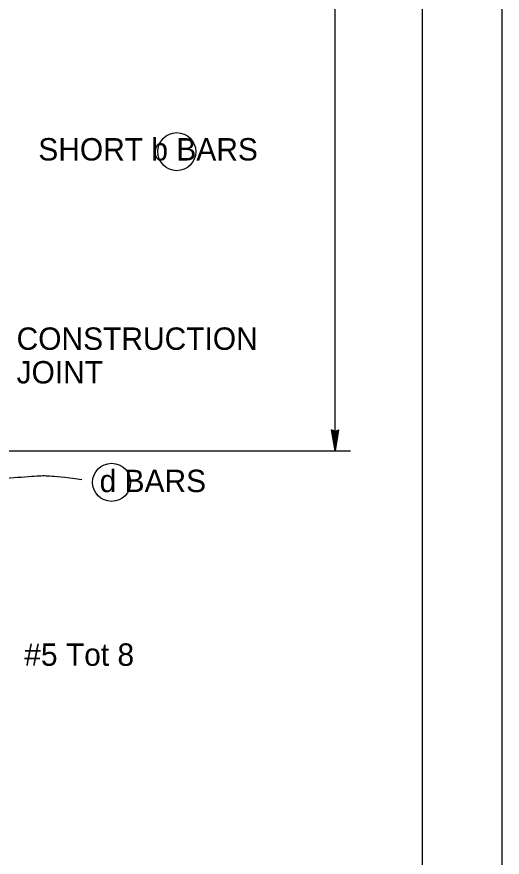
# Model space of a CAD drawing. Extents: x 0 to 2.83, y 0 to 1.83.
# Drawn here: x 2.5804 to 2.8333, y 0.3087 to 0.7465 of the extents above; entities that cross this region are included whole.
import ezdxf

# ---------------------------------------------------------------- set-up
doc = ezdxf.new("R2010")
doc.units = 0
for name, color, linetype in [('10 Sheet Format', 7, 'Continuous'), ('210 Border', 7, 'Continuous'), ('212 Leaders and Dim Lines', 7, 'Continuous'), ('214 Text and Titles', 7, 'Continuous')]:
    doc.layers.add(name, color=color, linetype=linetype)

msp = doc.modelspace()

# ---------------------------------------------------------------- linework, layer by layer
at = {"layer": '10 Sheet Format'}
msp.add_lwpolyline([(0, 0), (2.83333, 0), (2.83333, 1.83333), (0, 1.83333)], close=True, dxfattribs=at)
at = {"layer": '210 Border'}
msp.add_line((2.79167, 1.79167), (2.79167, 0.04167), dxfattribs=at)
at = {"layer": '212 Leaders and Dim Lines'}
for p, q in [((2.74626, 0.52039), (2.74626, 1.10309)), ((2.74535, 0.53077), (2.74443, 0.53133)), ((2.74626, 0.52039), (2.74443, 0.53133)), ((2.74535, 0.53077), (2.74443, 0.53133)), ((2.74626, 0.52039), (2.74443, 0.53133)), ((2.74626, 0.52039), (2.74489, 0.53105)), ((2.74626, 0.52039), (2.74489, 0.53105)), ((2.74535, 0.53077), (2.74626, 0.52039)), ((2.74626, 0.53021), (2.74535, 0.53077)), ((2.74535, 0.53077), (2.74626, 0.52039)), ((2.74626, 0.53021), (2.74535, 0.53077)), ((2.7458, 0.53049), (2.74626, 0.52039)), ((2.7458, 0.53049), (2.74626, 0.52039)), ((2.74809, 0.53133), (2.74626, 0.52039)), ((2.74809, 0.53133), (2.74626, 0.52039)), ((2.74763, 0.53105), (2.74626, 0.52039)), ((2.74763, 0.53105), (2.74626, 0.52039)), ((2.74626, 0.52039), (2.74717, 0.53077)), ((2.74717, 0.53077), (2.74626, 0.53021)), ((2.74626, 0.52039), (2.74717, 0.53077)), ((2.74717, 0.53077), (2.74626, 0.53021)), ((2.74626, 0.52039), (2.74672, 0.53049)), ((2.74626, 0.52039), (2.74672, 0.53049)), ((2.74626, 0.53021), (2.74626, 0.52039)), ((2.74626, 0.53021), (2.74626, 0.52039)), ((2.74717, 0.53077), (2.74809, 0.53133)), ((2.74717, 0.53077), (2.74809, 0.53133)), ((2.57461, 0.52039), (2.75432, 0.52039))]:
    msp.add_line(p, q, dxfattribs=at)
msp.add_open_spline([(2.53504, 0.47912), (2.54957, 0.49736), (2.55849, 0.5046), (2.57446, 0.50608), (2.59143, 0.50752), (2.59648, 0.50752), (2.60452, 0.50683), (2.61417, 0.50545)], degree=3, dxfattribs=at)
at = {"layer": '214 Text and Titles'}
for centre in [(2.66375, 0.67627), (2.62977, 0.50399)]:
    msp.add_circle(centre, 0.00991, dxfattribs=at)

# ---------------------------------------------------------------- texts
for s, height, p in [('SHORT b BARS', 0.0116668, (2.59156, 0.67166)), ('CONSTRUCTION', 0.0116667, (2.58025, 0.57302)), ('JOINT', 0.011667, (2.58025, 0.55552)), ('d BARS ', 0.011667, (2.62352, 0.49889)), ('#5 Tot 8', 0.011667, (2.58426, 0.4084))]:
    msp.add_text(s, height=height, dxfattribs=at).set_placement(p)

doc.saveas('drawing.dxf')
